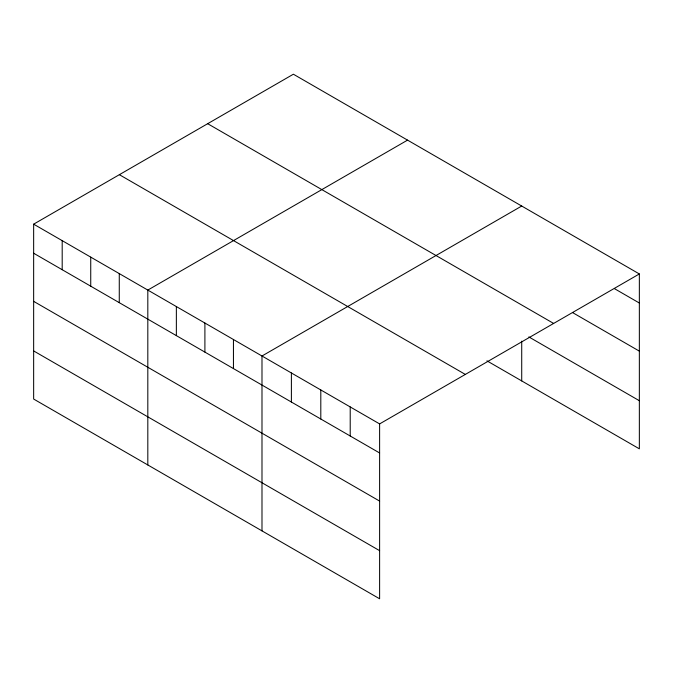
<?xml version="1.0" encoding="UTF-8"?>
<svg xmlns="http://www.w3.org/2000/svg" width="673" height="673" viewBox="0 0 673 673"><rect width="100%" height="100%" fill="white"/><g stroke="black" fill="none" stroke-linecap="round" stroke-linejoin="round"><path stroke-width="1.01" d="M33.65 224.168L379.614 423.906L379.614 598.785L33.65 399.047L33.65 224.168L293.386 74.215L639.35 273.953L639.35 448.832L486.932 360.837M407.552 140.127L147.816 290.08L147.816 464.959M521.718 206.039L261.99 356L261.99 530.879M379.614 423.906L639.35 273.953M614.399 288.616L639.35 303.018M572.513 312.55L639.35 351.138M207.671 123.697L553.635 323.435M528.852 336.921L639.35 400.713M119.365 174.686L465.329 374.424M33.65 253.233L379.614 452.971M33.65 301.353L379.614 501.091M33.65 350.927L379.614 550.665M521.718 341.169L521.718 380.918M350.212 406.929L350.212 435.995M320.802 389.953L320.802 419.018M291.392 372.977L291.392 402.042M233.447 339.52L233.447 368.585M204.903 323.04L204.903 352.105M176.36 306.56L176.36 335.625M119.272 273.608L119.272 302.665M90.737 257.128L90.737 286.193M62.194 240.648L62.194 269.713"/></g></svg>
